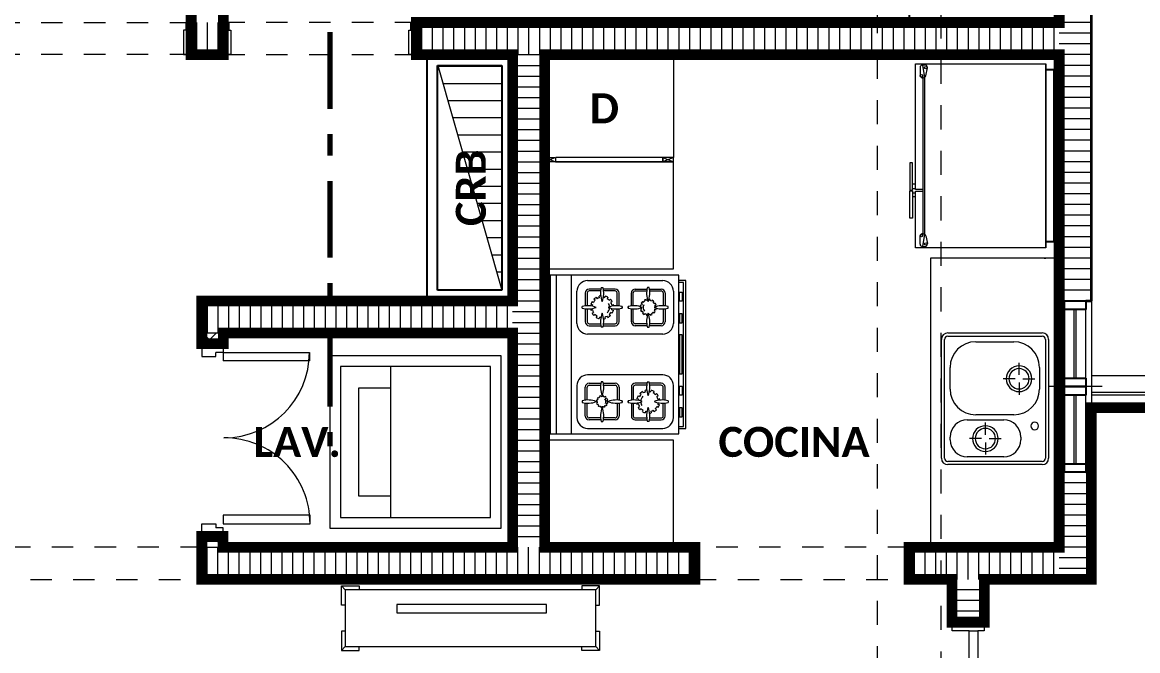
# Model space of a CAD drawing. Header units: metres. Extents: x -144 to 1000, y -717 to 29.
# Drawn here: x 655.77 to 660.97, y -554.6 to -551.66 of the extents above; entities that cross this region are included whole.
import ezdxf

# ---------------------------------------------------------------- set-up
doc = ezdxf.new("R2010")
doc.units = ezdxf.units.M
for name, pattern in [('Basculante', [0.11625, 0.075, -0.04125]), ('basculante modificado', [0.18, 0.1125, -0.0675]), ('Dash Dot 3_16_', [0.595313, 0.357187, -0.119063, 0, -0.119063]), ('Trazo', [0.45, 0.225, -0.225])]:
    doc.linetypes.add(name, pattern=pattern)
doc.layers.get('0').update_dxf_attribs({"color": 1})
doc.layers.add('00-MEDICION', color=30, linetype='Continuous')
for name, color, linetype, lineweight in [('A-DETL', 1, 'Continuous', 9), ('A-DETL-GENF', 1, 'Continuous', 9), ('A-DETL-MEDM', 1, 'Continuous', 30), ('A-DETL-THIN', 1, 'Continuous', 9), ('A-DOOR', 1, 'Continuous', 9), ('A-DOOR-FRAM', 1, 'Continuous', 9), ('A-DOOR-HDLN', 1, 'Trazo', 20), ('A-FLOR', 2, 'Continuous', 9), ('A-FLOR-HRAL', 1, 'Continuous', 9), ('A-GENM', 1, 'Continuous', 9), ('A-GLAZ', 1, 'Continuous', 9), ('A-WALL', 4, 'Continuous', 9), ('G-ANNO-SYMB', 1, 'Continuous', 9), ('G-ANNO-TEXT', 2, 'Continuous', 9), ('G-IMPT', 1, 'Continuous', 9), ('I-FURN', 2, 'Continuous', 9), ('P-SANR-FIXT', 1, 'Continuous', 9)]:
    doc.layers.add(name, color=color, linetype=linetype, lineweight=lineweight)
doc.layers.add('A-WALL-PATT', color=7, linetype='Continuous', lineweight=35, true_color=0x9c9c9c)
doc.styles.add('Calibri_B', font='calibrib.ttf', dxfattribs={"height": 0.165})

# ---------------------------------------------------------------- blocks, each defined once
blk = doc.blocks.new('ESTUFA TIPO - 13-estufa_dwg-319792-Nivel 9')
at = {"layer": 'G-IMPT'}
for p, q in [((-2234.0276, 503.5424), (-2234.0276, 504.2824)), ((-2233.957, 503.5424), (-2233.957, 504.2824)), ((-2233.932, 504.0574), (-2233.932, 504.2074)), ((-2233.882, 504.2574), (-2233.532, 504.2574)), ((-2233.8201, 504.2179), (-2233.8752, 504.2179)), ((-2233.8214, 504.2089), (-2233.8752, 504.2089)), ((-2233.8184, 504.2253), (-2233.8106, 504.2253)), ((-2233.7537, 504.2179), (-2233.8089, 504.2179)), ((-2233.7537, 504.2089), (-2233.8076, 504.2089)), ((-2233.6602, 504.2179), (-2233.6051, 504.2179)), ((-2233.6602, 504.2089), (-2233.6064, 504.2089)), ((-2233.5956, 504.2253), (-2233.6034, 504.2253)), ((-2233.5939, 504.2179), (-2233.5387, 504.2179)), ((-2233.5926, 504.2089), (-2233.5387, 504.2089)), ((-2233.482, 504.2074), (-2233.482, 504.0574)), ((-2233.8932, 504.1999), (-2233.8932, 504.1391)), ((-2233.8842, 504.1999), (-2233.8842, 504.1398)), ((-2233.8615, 504.1596), (-2233.8549, 504.1558)), ((-2233.8475, 504.1654), (-2233.8529, 504.1708)), ((-2233.8417, 504.1795), (-2233.8378, 504.1728)), ((-2233.8266, 504.1775), (-2233.8286, 504.1849)), ((-2233.8024, 504.1775), (-2233.8004, 504.1849)), ((-2233.7873, 504.1795), (-2233.7912, 504.1728)), ((-2233.7815, 504.1654), (-2233.7761, 504.1708)), ((-2233.7675, 504.1596), (-2233.7741, 504.1558)), ((-2233.7447, 504.1398), (-2233.7447, 504.1999)), ((-2233.7357, 504.1391), (-2233.7357, 504.1999)), ((-2233.6782, 504.1391), (-2233.6782, 504.1999)), ((-2233.6692, 504.1398), (-2233.6692, 504.1999)), ((-2233.6226, 504.1555), (-2233.6264, 504.1593)), ((-2233.6185, 504.1654), (-2233.6158, 504.1607)), ((-2233.608, 504.164), (-2233.6093, 504.1692)), ((-2233.591, 504.164), (-2233.5897, 504.1692)), ((-2233.5805, 504.1654), (-2233.5832, 504.1607)), ((-2233.5764, 504.1555), (-2233.5726, 504.1593)), ((-2233.5297, 504.1999), (-2233.5297, 504.1398)), ((-2233.5207, 504.1999), (-2233.5207, 504.1391)), ((-2233.9074, 504.1285), (-2233.9074, 504.1363)), ((-2233.8932, 504.1257), (-2233.8932, 504.0649)), ((-2233.8842, 504.125), (-2233.8842, 504.0649)), ((-2233.8596, 504.1445), (-2233.867, 504.1465)), ((-2233.8596, 504.1204), (-2233.867, 504.1184)), ((-2233.8615, 504.1053), (-2233.8549, 504.1091)), ((-2233.7675, 504.1053), (-2233.7741, 504.1091)), ((-2233.7694, 504.1445), (-2233.762, 504.1465)), ((-2233.7694, 504.1204), (-2233.762, 504.1184)), ((-2233.7447, 504.0649), (-2233.7447, 504.125)), ((-2233.7357, 504.0649), (-2233.7357, 504.1257)), ((-2233.6782, 504.0649), (-2233.6782, 504.1257)), ((-2233.6692, 504.0649), (-2233.6692, 504.125)), ((-2233.631, 504.1409), (-2233.6362, 504.1423)), ((-2233.631, 504.124), (-2233.6362, 504.1226)), ((-2233.6324, 504.1514), (-2233.6278, 504.1488)), ((-2233.6324, 504.1134), (-2233.6278, 504.1161)), ((-2233.6226, 504.1093), (-2233.6264, 504.1055)), ((-2233.6185, 504.0995), (-2233.6158, 504.1041)), ((-2233.5805, 504.0995), (-2233.5832, 504.1041)), ((-2233.5764, 504.1093), (-2233.5726, 504.1055)), ((-2233.5666, 504.1514), (-2233.5712, 504.1488)), ((-2233.5666, 504.1134), (-2233.5712, 504.1161)), ((-2233.568, 504.1409), (-2233.5628, 504.1423)), ((-2233.568, 504.124), (-2233.5628, 504.1226)), ((-2233.5297, 504.125), (-2233.5297, 504.0649)), ((-2233.5207, 504.1257), (-2233.5207, 504.0649)), ((-2233.5066, 504.1285), (-2233.5066, 504.1363)), ((-2233.8752, 504.0559), (-2233.8214, 504.0559)), ((-2233.8475, 504.0994), (-2233.8529, 504.094)), ((-2233.8417, 504.0854), (-2233.8378, 504.092)), ((-2233.8266, 504.0874), (-2233.8286, 504.08)), ((-2233.8076, 504.0559), (-2233.7537, 504.0559)), ((-2233.8024, 504.0874), (-2233.8004, 504.08)), ((-2233.7873, 504.0854), (-2233.7912, 504.092)), ((-2233.7815, 504.0994), (-2233.7761, 504.094)), ((-2233.6064, 504.0559), (-2233.6602, 504.0559)), ((-2233.608, 504.1009), (-2233.6093, 504.0957)), ((-2233.5387, 504.0559), (-2233.5926, 504.0559)), ((-2233.591, 504.1009), (-2233.5897, 504.0957)), ((-2233.532, 504.0074), (-2233.882, 504.0074)), ((-2233.8752, 504.0469), (-2233.8201, 504.0469)), ((-2233.8106, 504.0396), (-2233.8184, 504.0396)), ((-2233.8089, 504.0469), (-2233.7537, 504.0469)), ((-2233.6051, 504.0469), (-2233.6602, 504.0469)), ((-2233.6034, 504.0396), (-2233.5956, 504.0396)), ((-2233.5387, 504.0469), (-2233.5939, 504.0469)), ((-2233.532, 503.8174), (-2233.882, 503.8174)), ((-2233.932, 503.7674), (-2233.932, 503.6174)), ((-2233.8932, 503.6991), (-2233.8932, 503.7599)), ((-2233.8842, 503.6998), (-2233.8842, 503.7599)), ((-2233.8752, 503.7779), (-2233.8201, 503.7779)), ((-2233.8752, 503.7689), (-2233.8214, 503.7689)), ((-2233.8106, 503.7853), (-2233.8184, 503.7853)), ((-2233.8089, 503.7779), (-2233.7537, 503.7779)), ((-2233.8076, 503.7689), (-2233.7537, 503.7689)), ((-2233.7447, 503.7599), (-2233.7447, 503.6998)), ((-2233.7357, 503.7599), (-2233.7357, 503.6991)), ((-2233.6782, 503.7599), (-2233.6782, 503.6991)), ((-2233.6692, 503.7599), (-2233.6692, 503.6998)), ((-2233.6051, 503.7779), (-2233.6602, 503.7779)), ((-2233.6064, 503.7689), (-2233.6602, 503.7689)), ((-2233.6267, 503.7395), (-2233.6228, 503.7328)), ((-2233.6116, 503.7375), (-2233.6136, 503.7449)), ((-2233.6034, 503.7853), (-2233.5956, 503.7853)), ((-2233.5387, 503.7779), (-2233.5939, 503.7779)), ((-2233.5387, 503.7689), (-2233.5926, 503.7689)), ((-2233.5874, 503.7375), (-2233.5854, 503.7449)), ((-2233.5723, 503.7395), (-2233.5762, 503.7328)), ((-2233.5297, 503.6998), (-2233.5297, 503.7599)), ((-2233.5207, 503.6991), (-2233.5207, 503.7599)), ((-2233.482, 503.6174), (-2233.482, 503.7674)), ((-2233.9074, 503.6963), (-2233.9074, 503.6885)), ((-2233.8932, 503.6249), (-2233.8932, 503.6857)), ((-2233.8417, 503.6924), (-2233.8378, 503.6924)), ((-2233.837, 503.6985), (-2233.8407, 503.6995)), ((-2233.837, 503.6864), (-2233.8407, 503.6854)), ((-2233.838, 503.706), (-2233.8347, 503.7041)), ((-2233.831, 503.7089), (-2233.8337, 503.7116)), ((-2233.8281, 503.7159), (-2233.8262, 503.7126)), ((-2233.8205, 503.715), (-2233.8215, 503.7187)), ((-2233.8145, 503.7196), (-2233.8145, 503.7158)), ((-2233.8085, 503.715), (-2233.8075, 503.7187)), ((-2233.8009, 503.7159), (-2233.8028, 503.7126)), ((-2233.798, 503.7089), (-2233.7953, 503.7116)), ((-2233.791, 503.706), (-2233.7943, 503.7041)), ((-2233.792, 503.6985), (-2233.7883, 503.6995)), ((-2233.792, 503.6864), (-2233.7883, 503.6854)), ((-2233.7873, 503.6924), (-2233.7912, 503.6924)), ((-2233.7357, 503.6857), (-2233.7357, 503.6249)), ((-2233.6782, 503.6857), (-2233.6782, 503.6249)), ((-2233.6446, 503.7045), (-2233.652, 503.7065)), ((-2233.6465, 503.7196), (-2233.6399, 503.7158)), ((-2233.6325, 503.7254), (-2233.6379, 503.7308)), ((-2233.5665, 503.7254), (-2233.5611, 503.7308)), ((-2233.5525, 503.7196), (-2233.5591, 503.7158)), ((-2233.5544, 503.7045), (-2233.547, 503.7065)), ((-2233.5207, 503.6249), (-2233.5207, 503.6857)), ((-2233.5066, 503.6963), (-2233.5066, 503.6885)), ((-2233.8842, 503.6249), (-2233.8842, 503.685)), ((-2233.838, 503.6788), (-2233.8347, 503.6808)), ((-2233.831, 503.6759), (-2233.8337, 503.6732)), ((-2233.8281, 503.6689), (-2233.8262, 503.6722)), ((-2233.8205, 503.6699), (-2233.8215, 503.6662)), ((-2233.8145, 503.6653), (-2233.8145, 503.6691)), ((-2233.8085, 503.6699), (-2233.8075, 503.6662)), ((-2233.8009, 503.6689), (-2233.8028, 503.6722)), ((-2233.798, 503.6759), (-2233.7953, 503.6732)), ((-2233.791, 503.6788), (-2233.7943, 503.6808)), ((-2233.7447, 503.685), (-2233.7447, 503.6249)), ((-2233.6692, 503.685), (-2233.6692, 503.6249)), ((-2233.6446, 503.6804), (-2233.652, 503.6784)), ((-2233.6465, 503.6653), (-2233.6399, 503.6691)), ((-2233.6325, 503.6594), (-2233.6379, 503.654)), ((-2233.6267, 503.6454), (-2233.6228, 503.652)), ((-2233.6116, 503.6474), (-2233.6136, 503.64)), ((-2233.5874, 503.6474), (-2233.5854, 503.64)), ((-2233.5723, 503.6454), (-2233.5762, 503.652)), ((-2233.5665, 503.6594), (-2233.5611, 503.654)), ((-2233.5525, 503.6653), (-2233.5591, 503.6691)), ((-2233.5544, 503.6804), (-2233.547, 503.6784)), ((-2233.5297, 503.6249), (-2233.5297, 503.685)), ((-2233.8214, 503.6159), (-2233.8752, 503.6159)), ((-2233.8201, 503.6069), (-2233.8752, 503.6069)), ((-2233.8184, 503.5996), (-2233.8106, 503.5996)), ((-2233.7537, 503.6069), (-2233.8089, 503.6069)), ((-2233.7537, 503.6159), (-2233.8076, 503.6159)), ((-2233.6602, 503.6159), (-2233.6064, 503.6159)), ((-2233.6602, 503.6069), (-2233.6051, 503.6069)), ((-2233.5956, 503.5996), (-2233.6034, 503.5996)), ((-2233.5939, 503.6069), (-2233.5387, 503.6069)), ((-2233.5926, 503.6159), (-2233.5387, 503.6159)), ((-2233.882, 503.5674), (-2233.532, 503.5674))]:
    blk.add_line(p, q, dxfattribs=at)
at = {"layer": 'G-IMPT', "flags": 128}
for points in [[(-2234.057, 504.2824), (-2234.057, 503.5424), (-2233.457, 503.5424), (-2233.457, 504.2824)], [(-2233.4538, 504.1621), (-2233.4538, 504.2041), (-2233.4404, 504.2041), (-2233.4404, 504.1621)], [(-2233.7216, 504.1363), (-2233.7216, 504.1285)], [(-2233.6924, 504.1363), (-2233.6924, 504.1285)], [(-2233.4538, 504.1027), (-2233.4538, 504.0608), (-2233.4404, 504.0608), (-2233.4404, 504.1027)], [(-2233.4543, 504.0034), (-2233.4543, 503.8215), (-2233.4409, 503.8215), (-2233.4409, 504.0034)], [(-2233.4538, 503.7221), (-2233.4538, 503.7641), (-2233.4404, 503.7641), (-2233.4404, 503.7221)], [(-2233.7216, 503.6963), (-2233.7216, 503.6885)], [(-2233.6924, 503.6885), (-2233.6924, 503.6963)], [(-2233.4538, 503.6627), (-2233.4538, 503.6208), (-2233.4404, 503.6208), (-2233.4404, 503.6627)]]:
    blk.add_lwpolyline(points, close=True, dxfattribs=at)
for points in [[(-2233.457, 503.5664), (-2233.4247, 503.5664), (-2233.4247, 504.2584), (-2233.457, 504.2584)], [(-2233.457, 503.5764), (-2233.4347, 503.5764), (-2233.4347, 504.2484), (-2233.457, 504.2484)]]:
    blk.add_lwpolyline(points, dxfattribs=at)
at = {"layer": 'G-IMPT'}
for centre, radius, start, end in [((-2233.882, 504.2074), 0.05, 90, 180), ((-2233.8752, 504.1999), 0.018, 90, 180), ((-2233.8752, 504.1999), 0.009, 90, 180), ((-2233.7205, 504.1985), 0.1015, 164.6884, 202.146), ((-2233.9085, 504.1985), 0.1015, 337.854, 15.3116), ((-2233.7537, 504.1999), 0.018, 0, 90), ((-2233.7537, 504.1999), 0.009, 0, 90), ((-2233.6602, 504.1999), 0.018, 90, 180), ((-2233.6602, 504.1999), 0.009, 90, 180), ((-2233.5055, 504.1985), 0.1015, 164.6884, 202.146), ((-2233.6935, 504.1985), 0.1015, 337.854, 15.3116), ((-2233.5387, 504.1999), 0.018, 0, 90), ((-2233.5387, 504.1999), 0.009, 0, 90), ((-2233.532, 504.2074), 0.05, 360, 90), ((-2233.8145, 504.1324), 0.0543, 150, 165), ((-2233.8145, 504.1324), 0.0467, 135, 150), ((-2233.8145, 504.1324), 0.0543, 120, 135), ((-2233.8145, 504.1324), 0.0467, 105, 120), ((-2233.8145, 504.1324), 0.0543, 97.1393, 105), ((-2233.8145, 504.1324), 0.0467, 75, 83.1767), ((-2233.8145, 504.1324), 0.0543, 60, 75), ((-2233.8145, 504.1324), 0.0467, 45, 60), ((-2233.8145, 504.1324), 0.0543, 30, 45), ((-2233.8145, 504.1324), 0.0467, 15, 30), ((-2233.5995, 504.1324), 0.038, 135, 150), ((-2233.5995, 504.1324), 0.0327, 120, 135), ((-2233.5995, 504.1324), 0.038, 105, 120), ((-2233.5995, 504.1324), 0.0327, 93.1677, 105), ((-2233.5995, 504.1324), 0.038, 75, 84.7459), ((-2233.5995, 504.1324), 0.0327, 60, 75), ((-2233.5995, 504.1324), 0.038, 45, 60), ((-2233.5995, 504.1324), 0.0327, 30, 45), ((-2233.8806, 504.0385), 0.1015, 67.854, 105.3116), ((-2233.8806, 504.2264), 0.1015, 254.6884, 292.146), ((-2233.8145, 504.1324), 0.0543, 187.1393, 195), ((-2233.8145, 504.1324), 0.0543, 210, 225), ((-2233.8145, 504.1324), 0.0467, 165, 173.1767), ((-2233.8145, 504.1324), 0.0467, 195, 210), ((-2233.7205, 504.0663), 0.1015, 157.854, 195.3116), ((-2233.9085, 504.0663), 0.1015, 344.6884, 22.146), ((-2233.8145, 504.1324), 0.0351, 315, 355.75), ((-2233.7484, 504.0385), 0.1015, 74.6884, 112.146), ((-2233.7484, 504.0385), 0.1015, 74.6884, 112.146), ((-2233.7484, 504.2264), 0.1015, 247.854, 285.3116), ((-2233.7484, 504.2264), 0.1015, 247.854, 285.3116), ((-2233.8145, 504.1324), 0.0351, 4.25, 30), ((-2233.8145, 504.1324), 0.0467, 315, 330), ((-2233.8145, 504.1324), 0.0467, 345, 353.1767), ((-2233.8145, 504.1324), 0.0543, 330, 345), ((-2233.8145, 504.1324), 0.0543, 7.1393, 15), ((-2233.6656, 504.0385), 0.1015, 67.854, 105.3116), ((-2233.6656, 504.0385), 0.1015, 67.854, 105.3116), ((-2233.6656, 504.2264), 0.1015, 254.6884, 292.146), ((-2233.6656, 504.2264), 0.1015, 254.6884, 292.146), ((-2233.5995, 504.1324), 0.038, 165, 174.7459), ((-2233.5995, 504.1324), 0.038, 195, 210), ((-2233.5995, 504.1324), 0.0327, 183.1677, 195), ((-2233.5995, 504.1324), 0.0327, 150, 165), ((-2233.5995, 504.1324), 0.0327, 210, 225), ((-2233.5995, 504.1324), 0.038, 225, 240), ((-2233.5995, 504.1324), 0.0245, 150, 225), ((-2233.5995, 504.1324), 0.0327, 240, 255), ((-2233.5055, 504.0663), 0.1015, 157.854, 195.3116), ((-2233.6935, 504.0663), 0.1015, 344.6884, 22.146), ((-2233.5995, 504.1324), 0.0327, 300, 315), ((-2233.5995, 504.1324), 0.038, 315, 330), ((-2233.5334, 504.0385), 0.1015, 74.6884, 112.146), ((-2233.5334, 504.2264), 0.1015, 247.854, 285.3116), ((-2233.5995, 504.1324), 0.0327, 330, 345), ((-2233.5995, 504.1324), 0.0327, 3.1677, 15), ((-2233.5995, 504.1324), 0.038, 15, 30), ((-2233.5995, 504.1324), 0.038, 345, 354.7459), ((-2233.882, 504.0574), 0.05, 180, 270), ((-2233.8752, 504.0649), 0.018, 180, 270), ((-2233.8752, 504.0649), 0.009, 180, 270), ((-2233.8145, 504.1324), 0.0467, 225, 240), ((-2233.8145, 504.1324), 0.0543, 240, 255), ((-2233.8145, 504.1324), 0.0467, 255, 263.1767), ((-2233.8145, 504.1324), 0.0543, 277.1393, 285), ((-2233.8145, 504.1324), 0.0467, 285, 300), ((-2233.8145, 504.1324), 0.0543, 300, 315), ((-2233.7537, 504.0649), 0.018, 270, 0), ((-2233.7537, 504.0649), 0.009, 270, 0), ((-2233.6602, 504.0649), 0.018, 180, 270), ((-2233.6602, 504.0649), 0.009, 180, 270), ((-2233.5995, 504.1324), 0.038, 255, 264.7459), ((-2233.5995, 504.1324), 0.0327, 273.1677, 285), ((-2233.5995, 504.1324), 0.038, 285, 300), ((-2233.5387, 504.0649), 0.009, 270, 360), ((-2233.5387, 504.0649), 0.018, 270, 0), ((-2233.532, 504.0574), 0.05, 270, 0), ((-2233.882, 503.7674), 0.05, 90, 180), ((-2233.532, 503.7674), 0.05, 360, 90), ((-2233.8752, 503.7599), 0.018, 90, 180), ((-2233.8752, 503.7599), 0.009, 90, 180), ((-2233.7205, 503.7585), 0.1015, 164.6884, 202.146), ((-2233.9085, 503.7585), 0.1015, 337.854, 15.3116), ((-2233.7537, 503.7599), 0.018, 0, 90), ((-2233.7537, 503.7599), 0.009, 0, 90), ((-2233.6602, 503.7599), 0.018, 90, 180), ((-2233.6602, 503.7599), 0.009, 90, 180), ((-2233.5995, 503.6924), 0.0543, 120, 135), ((-2233.5995, 503.6924), 0.0543, 97.1393, 105), ((-2233.5055, 503.7585), 0.1015, 164.6884, 202.146), ((-2233.6935, 503.7585), 0.1015, 337.854, 15.3116), ((-2233.5995, 503.6924), 0.0467, 75, 83.1767), ((-2233.5995, 503.6924), 0.0543, 60, 75), ((-2233.5387, 503.7599), 0.018, 0, 90), ((-2233.5387, 503.7599), 0.009, 0, 90), ((-2233.8806, 503.5985), 0.1015, 67.854, 105.3116), ((-2233.8806, 503.7864), 0.1015, 254.6884, 292.146), ((-2233.8145, 503.6924), 0.0272, 165, 180), ((-2233.8145, 503.6924), 0.0272, 135, 150), ((-2233.8145, 503.6924), 0.0233, 180, 195), ((-2233.8145, 503.6924), 0.0233, 150, 165), ((-2233.8145, 503.6924), 0.0233, 120, 135), ((-2233.8145, 503.6924), 0.0272, 105, 120), ((-2233.8145, 503.6924), 0.0233, 90, 105), ((-2233.8145, 503.6924), 0.0272, 75, 90), ((-2233.8145, 503.6924), 0.0233, 60, 75), ((-2233.8145, 503.6924), 0.0175, 330, 45), ((-2233.8145, 503.6924), 0.0272, 45, 60), ((-2233.8145, 503.6924), 0.0233, 30, 45), ((-2233.8145, 503.6924), 0.0233, 330, 345), ((-2233.8145, 503.6924), 0.0233, 360, 15), ((-2233.8145, 503.6924), 0.0272, 15, 30), ((-2233.8145, 503.6924), 0.0272, 345, 360), ((-2233.7484, 503.5985), 0.1015, 74.6884, 112.146), ((-2233.7484, 503.5985), 0.1015, 74.6884, 112.146), ((-2233.7484, 503.7864), 0.1015, 247.854, 285.3116), ((-2233.7484, 503.7864), 0.1015, 247.854, 285.3116), ((-2233.6656, 503.5985), 0.1015, 67.854, 105.3116), ((-2233.6656, 503.5985), 0.1015, 67.854, 105.3116), ((-2233.6656, 503.7864), 0.1015, 254.6884, 292.146), ((-2233.6656, 503.7864), 0.1015, 254.6884, 292.146), ((-2233.5995, 503.6924), 0.0543, 150, 165), ((-2233.5995, 503.6924), 0.0467, 165, 173.1767), ((-2233.5995, 503.6924), 0.0467, 135, 150), ((-2233.5995, 503.6924), 0.0351, 135, 175.75), ((-2233.5995, 503.6924), 0.0351, 184.25, 210), ((-2233.5995, 503.6924), 0.0467, 105, 120), ((-2233.5995, 503.6924), 0.0467, 45, 60), ((-2233.5334, 503.5985), 0.1015, 74.6884, 112.146), ((-2233.5334, 503.7864), 0.1015, 247.854, 285.3116), ((-2233.5995, 503.6924), 0.0543, 30, 45), ((-2233.5995, 503.6924), 0.0467, 15, 30), ((-2233.5995, 503.6924), 0.0467, 345, 353.1767), ((-2233.5995, 503.6924), 0.0543, 7.1393, 15), ((-2233.8145, 503.6924), 0.0272, 195, 210), ((-2233.8145, 503.6924), 0.0233, 210, 225), ((-2233.8145, 503.6924), 0.0272, 225, 240), ((-2233.8145, 503.6924), 0.0233, 240, 255), ((-2233.7205, 503.6263), 0.1015, 157.854, 195.3116), ((-2233.8145, 503.6924), 0.0272, 255, 270), ((-2233.8145, 503.6924), 0.0233, 270, 285), ((-2233.9085, 503.6263), 0.1015, 344.6884, 22.146), ((-2233.8145, 503.6924), 0.0272, 285, 300), ((-2233.8145, 503.6924), 0.0233, 300, 315), ((-2233.8145, 503.6924), 0.0272, 315, 330), ((-2233.5995, 503.6924), 0.0543, 187.1393, 195), ((-2233.5995, 503.6924), 0.0543, 210, 225), ((-2233.5995, 503.6924), 0.0467, 195, 210), ((-2233.5995, 503.6924), 0.0467, 225, 240), ((-2233.5995, 503.6924), 0.0543, 240, 255), ((-2233.5995, 503.6924), 0.0467, 255, 263.1767), ((-2233.5055, 503.6263), 0.1015, 157.854, 195.3116), ((-2233.6935, 503.6263), 0.1015, 344.6884, 22.146), ((-2233.5995, 503.6924), 0.0543, 277.1393, 285), ((-2233.5995, 503.6924), 0.0467, 285, 300), ((-2233.5995, 503.6924), 0.0543, 300, 315), ((-2233.5995, 503.6924), 0.0467, 315, 330), ((-2233.5995, 503.6924), 0.0543, 330, 345), ((-2233.882, 503.6174), 0.05, 180, 270), ((-2233.8752, 503.6249), 0.018, 180, 270), ((-2233.8752, 503.6249), 0.009, 180, 270), ((-2233.7537, 503.6249), 0.009, 270, 0), ((-2233.7537, 503.6249), 0.018, 270, 360), ((-2233.6602, 503.6249), 0.018, 180, 270), ((-2233.6602, 503.6249), 0.009, 180, 270), ((-2233.5387, 503.6249), 0.018, 270, 360), ((-2233.5387, 503.6249), 0.009, 270, 0), ((-2233.532, 503.6174), 0.05, 270, 0)]:
    blk.add_arc(centre, radius, start, end, dxfattribs=at)
blk = doc.blocks.new('A')
at = {"layer": 'A-DETL', "color": 7, "linetype": 'basculante modificado'}
for p, q in [((658.701, -488.4986), (658.701, -496.4975)), ((659.001, -496.4975), (659.001, -488.4986))]:
    blk.add_line(p, q, dxfattribs=at)
at = {"layer": 'A-DETL-GENF', "linetype": 'Basculante'}
for p, q in [((654.601, -490.8986), (655.501, -490.8986)), ((655.501, -490.8986), (655.501, -491.0486)), ((655.6513, -490.8986), (655.6513, -491.0486)), ((656.5513, -490.8986), (655.6513, -490.8986)), ((656.5513, -491.0486), (656.5513, -490.8986)), ((655.501, -491.0486), (654.601, -491.0486)), ((655.6513, -491.0486), (656.5513, -491.0486)), ((655.5508, -493.3486), (654.5508, -493.3486)), ((658.851, -493.3486), (657.851, -493.3486)), ((654.5508, -493.4986), (655.5508, -493.4986)), ((657.851, -493.4986), (658.851, -493.4986))]:
    blk.add_line(p, q, dxfattribs=at)
at = {"layer": 'A-DETL-GENF', "color": 251, "true_color": 0x535353}
for p, q in [((656.6524, -491.1026), (656.951, -491.1026)), ((656.6753, -491.1826), (656.9511, -491.1826)), ((656.6982, -491.2626), (656.9511, -491.2626)), ((656.721, -491.3426), (656.9511, -491.3426)), ((656.7439, -491.4226), (656.9511, -491.4226)), ((656.7667, -491.5026), (656.9511, -491.5026)), ((656.7896, -491.5826), (656.9511, -491.5826)), ((656.8124, -491.6626), (656.9512, -491.6626)), ((656.8353, -491.7426), (656.9512, -491.7426)), ((656.8582, -491.8226), (656.9512, -491.8226)), ((656.881, -491.9026), (656.9512, -491.9026)), ((656.9039, -491.9826), (656.9512, -491.9826)), ((656.9267, -492.0626), (656.9512, -492.0626)), ((656.9496, -492.1426), (656.9513, -492.1426))]:
    blk.add_line(p, q, dxfattribs=at)
at = {"layer": 'A-DETL-GENF', "lineweight": 25}
for p, q in [((659.5759, -492.2386), (659.5759, -492.1986)), ((659.5759, -492.1986), (659.6759, -492.1986)), ((659.6759, -492.1986), (659.6759, -492.2386)), ((659.6759, -492.2386), (659.5759, -492.2386)), ((659.5759, -492.5986), (659.5759, -492.5586)), ((659.5759, -492.5586), (659.6759, -492.5586)), ((659.6759, -492.5986), (659.5759, -492.5986)), ((659.5759, -492.6386), (659.5759, -492.5986)), ((659.5759, -492.5986), (659.6759, -492.5986)), ((659.6759, -492.5586), (659.6759, -492.5986)), ((659.6759, -492.5986), (659.6759, -492.6386)), ((659.6759, -492.6386), (659.5759, -492.6386)), ((659.5759, -492.9986), (659.5759, -492.9586)), ((659.5759, -492.9586), (659.6759, -492.9586)), ((659.6759, -492.9586), (659.6759, -492.9986)), ((659.6759, -492.9986), (659.5759, -492.9986))]:
    blk.add_line(p, q, dxfattribs=at)
at = {"layer": 'A-DETL-GENF'}
for p, q in [((659.5759, -492.5586), (659.5759, -492.2386)), ((659.6209, -492.5586), (659.6209, -492.2386)), ((659.6309, -492.5586), (659.6309, -492.2386)), ((659.6759, -492.5586), (659.6759, -492.2386)), ((659.5759, -492.9586), (659.5759, -492.6386)), ((659.6209, -492.9586), (659.6209, -492.6386)), ((659.6309, -492.9586), (659.6309, -492.6386)), ((659.6759, -492.9586), (659.6759, -492.6386))]:
    blk.add_line(p, q, dxfattribs=at)
at = {"layer": 'A-DETL-MEDM'}
for p, q in [((655.5508, -493.4986), (655.5508, -493.3486)), ((657.851, -493.3486), (657.851, -493.4986)), ((658.851, -493.4986), (658.851, -493.3486))]:
    blk.add_line(p, q, dxfattribs=at)
at = {"layer": 'A-DETL-THIN'}
for p, q in [((656.9513, -491.0986), (656.6513, -491.0986)), ((656.6513, -491.0986), (656.9513, -492.1486)), ((656.9513, -492.1486), (656.9513, -491.0986))]:
    blk.add_line(p, q, dxfattribs=at)
at = {"layer": 'A-DOOR'}
for p, q in [((655.501, -490.8986), (655.501, -491.0486)), ((655.6513, -490.8986), (655.6513, -491.0486))]:
    blk.add_line(p, q, dxfattribs=at)
at = {"layer": 'A-DOOR', "lineweight": 15}
for p, q in [((655.6508, -492.4389), (655.6508, -492.4789)), ((655.6508, -492.4389), (656.0529, -492.4389)), ((656.0529, -492.4389), (656.0529, -492.4789)), ((656.0529, -492.4789), (655.6508, -492.4789)), ((655.6508, -493.1986), (655.6508, -493.2386)), ((656.0558, -493.1986), (655.6508, -493.1986)), ((656.0558, -493.2386), (656.0558, -493.1986)), ((655.6508, -493.2386), (656.0558, -493.2386))]:
    blk.add_line(p, q, dxfattribs=at)
at = {"layer": 'A-DOOR'}
for centre, radius, start, end in [((655.6542, -492.4389), 0.3987, 270, 0), ((655.6549, -493.2386), 0.4009, 0, 90.0948)]:
    blk.add_arc(centre, radius, start, end, dxfattribs=at)
at = {"layer": 'A-DOOR-FRAM'}
for p, q in [((655.476, -490.9336), (655.466, -490.9336)), ((655.466, -490.9336), (655.466, -491.0486)), ((655.501, -490.8986), (655.476, -490.8986)), ((655.476, -490.8986), (655.476, -490.9336)), ((655.6513, -490.8986), (655.6763, -490.8986)), ((655.6763, -490.8986), (655.6763, -490.9336)), ((655.6763, -490.9336), (655.6863, -490.9336)), ((655.6863, -490.9336), (655.6863, -491.0486)), ((656.5163, -490.9336), (656.5263, -490.9336)), ((656.5163, -491.0486), (656.5163, -490.9336)), ((656.5263, -490.8986), (656.5513, -490.8986)), ((656.5263, -490.9336), (656.5263, -490.8986)), ((655.466, -491.0486), (655.501, -491.0486)), ((655.6863, -491.0486), (655.6513, -491.0486)), ((656.5513, -491.0486), (656.5163, -491.0486)), ((655.5508, -492.3986), (655.5508, -492.4586)), ((655.6508, -492.3986), (655.5508, -492.3986)), ((655.6158, -492.4586), (655.6158, -492.4389)), ((655.6508, -492.4389), (655.6158, -492.4389)), ((655.6508, -492.3986), (655.6508, -492.4389)), ((655.5508, -492.4586), (655.6158, -492.4586)), ((655.5508, -493.2386), (655.6158, -493.2386)), ((655.5508, -493.2986), (655.5508, -493.2386)), ((655.6158, -493.2386), (655.6158, -493.2582)), ((655.6508, -493.2582), (655.6158, -493.2582)), ((655.6508, -493.2986), (655.6508, -493.2582)), ((655.6508, -493.2986), (655.5508, -493.2986)), ((659.0512, -493.7386), (659.0512, -493.6986)), ((659.1312, -493.7386), (659.0512, -493.7386)), ((659.2012, -493.7386), (659.1712, -493.7386)), ((659.2012, -493.6986), (659.2012, -493.7386))]:
    blk.add_line(p, q, dxfattribs=at)
at = {"layer": 'A-DOOR-FRAM', "lineweight": 5}
for p, q in [((659.1312, -494.5394), (659.1312, -493.7386)), ((659.1312, -493.7386), (659.1712, -493.7386)), ((659.1712, -493.7386), (659.1712, -494.5394))]:
    blk.add_line(p, q, dxfattribs=at)
at = {"layer": 'A-DOOR-HDLN'}
blk.add_line((656.5513, -491.0486), (656.5513, -490.8986), dxfattribs=at)
at = {"layer": 'A-FLOR'}
for p, q in [((657.751, -491.5486), (657.151, -491.5486)), ((657.751, -492.0486), (657.751, -491.5486)), ((659.5509, -491.9986), (658.951, -491.9986)), ((658.951, -491.9986), (658.951, -493.3486)), ((657.151, -492.0486), (657.751, -492.0486)), ((657.751, -492.8486), (657.151, -492.8486)), ((657.751, -493.3486), (657.751, -492.8486))]:
    blk.add_line(p, q, dxfattribs=at)
at = {"layer": 'A-FLOR-HRAL'}
for p, q in [((660.5376, -492.6265), (659.7009, -492.6265)), ((660.5256, -492.6385), (659.7009, -492.6385))]:
    blk.add_line(p, q, dxfattribs=at)
at = {"layer": 'A-GENM', "lineweight": 25}
for p, q in [((658.8508, -489.0986), (658.8508, -490.8986)), ((659.5509, -490.8986), (659.5509, -489.0986)), ((658.8508, -490.8986), (659.5509, -490.8986)), ((657.001, -491.0486), (656.601, -491.0486)), ((656.601, -491.0486), (656.601, -492.1986)), ((657.001, -492.1986), (657.001, -491.0486)), ((656.651, -491.0986), (656.951, -491.0986)), ((656.651, -492.1486), (656.651, -491.0986)), ((656.951, -491.0986), (656.951, -492.1486)), ((656.951, -492.1486), (656.651, -492.1486)), ((656.601, -492.1986), (657.001, -492.1986))]:
    blk.add_line(p, q, dxfattribs=at)
at = {"layer": 'A-GLAZ'}
for p, q in [((659.5759, -492.1986), (659.6759, -492.1986)), ((659.5759, -492.1986), (659.5759, -492.5986)), ((659.6759, -492.5986), (659.6759, -492.1986)), ((659.7509, -492.5986), (659.5009, -492.5986)), ((659.5759, -492.5986), (659.6759, -492.5986)), ((659.5759, -492.5986), (659.6759, -492.5986)), ((659.5759, -492.5986), (659.5759, -492.9986)), ((659.6759, -492.9986), (659.6759, -492.5986)), ((659.5759, -492.9986), (659.6759, -492.9986))]:
    blk.add_line(p, q, dxfattribs=at)
at = {"layer": 'A-WALL', "lineweight": 35}
for p, q in [((655.501, -487.4988), (655.501, -491.0486)), ((655.651, -490.8986), (655.651, -487.7488)), ((659.7009, -492.1986), (659.7009, -488.9486)), ((659.5509, -489.0986), (659.5509, -490.8986)), ((655.6513, -490.8986), (655.651, -490.8986)), ((655.6513, -491.0486), (655.6513, -490.8986)), ((659.5509, -490.8986), (656.5513, -490.8986)), ((656.5513, -490.8986), (656.5513, -491.0486)), ((655.501, -491.0486), (655.6513, -491.0486)), ((656.5513, -491.0486), (657.001, -491.0486)), ((657.001, -491.0486), (657.001, -492.1986)), ((657.151, -491.0486), (659.5509, -491.0486)), ((657.151, -493.3486), (657.151, -491.0486)), ((659.5509, -491.0486), (659.5509, -492.1986)), ((657.001, -492.1986), (655.5508, -492.1986)), ((655.5508, -492.1986), (655.5508, -492.3986)), ((659.5509, -492.1986), (659.5759, -492.1986)), ((659.6759, -492.1986), (659.7009, -492.1986)), ((655.6508, -492.3486), (657.001, -492.3486)), ((655.6508, -492.3986), (655.6508, -492.3486)), ((657.001, -492.3486), (657.001, -493.3486)), ((655.5508, -492.3986), (655.6508, -492.3986)), ((659.5509, -492.9986), (659.5509, -493.3486)), ((659.5759, -492.9986), (659.5509, -492.9986)), ((659.7009, -492.9986), (659.6759, -492.9986)), ((659.7009, -493.4986), (659.7009, -492.9986)), ((655.5508, -493.2986), (655.5508, -493.3486)), ((655.6508, -493.2986), (655.5508, -493.2986)), ((655.6508, -493.3486), (655.6508, -493.2986)), ((657.001, -493.3486), (655.6508, -493.3486)), ((657.851, -493.3486), (657.151, -493.3486)), ((659.5509, -493.3486), (658.851, -493.3486)), ((655.5508, -493.4986), (657.851, -493.4986)), ((658.851, -493.4986), (659.0512, -493.4986)), ((659.0512, -493.4986), (659.0512, -493.6986)), ((659.2012, -493.6986), (659.2012, -493.4986)), ((659.2012, -493.4986), (659.7009, -493.4986)), ((659.0512, -493.6986), (659.2012, -493.6986))]:
    blk.add_line(p, q, dxfattribs=at)
at = {"layer": 'A-WALL'}
for p, q in [((659.5509, -492.9986), (659.5509, -492.1986)), ((659.7009, -492.1986), (659.7009, -492.9986)), ((655.6508, -492.3486), (655.5508, -492.3486)), ((659.7009, -492.5475), (660.6012, -492.5475)), ((660.4512, -492.6975), (659.7009, -492.6975)), ((655.5508, -493.3486), (655.6508, -493.3486))]:
    blk.add_line(p, q, dxfattribs=at)
at = {"layer": 'A-WALL-PATT', "color": 8, "lineweight": 5, "true_color": 0x727272}
for p, q in [((655.5256, -490.8986), (655.5256, -491.0486)), ((655.5756, -490.8986), (655.5756, -491.0486)), ((655.6256, -490.8986), (655.6256, -491.0486)), ((656.5756, -490.8986), (656.5756, -491.0486)), ((656.6256, -490.8986), (656.6256, -491.0486)), ((656.6756, -490.8986), (656.6756, -491.0486)), ((656.7256, -490.8986), (656.7256, -491.0486)), ((656.7756, -490.8986), (656.7756, -491.0486)), ((656.8256, -490.8986), (656.8256, -491.0486)), ((656.8756, -490.8986), (656.8756, -491.0486)), ((656.9256, -490.8986), (656.9256, -491.0486)), ((656.9756, -490.8986), (656.9756, -491.0486)), ((657.0256, -490.8986), (657.0256, -491.0486)), ((657.0756, -490.8986), (657.0756, -491.0486)), ((657.1256, -490.8986), (657.1256, -491.0486)), ((657.1756, -490.8986), (657.1756, -491.0486)), ((657.2256, -490.8986), (657.2256, -491.0486)), ((657.2756, -490.8986), (657.2756, -491.0486)), ((657.3256, -490.8986), (657.3256, -491.0486)), ((657.3756, -490.8986), (657.3756, -491.0486)), ((657.4256, -490.8986), (657.4256, -491.0486)), ((657.4756, -490.8986), (657.4756, -491.0486)), ((657.5256, -490.8986), (657.5256, -491.0486)), ((657.5756, -490.8986), (657.5756, -491.0486)), ((657.6256, -490.8986), (657.6256, -491.0486)), ((657.6756, -490.8986), (657.6756, -491.0486)), ((657.7256, -490.8986), (657.7256, -491.0486)), ((657.7756, -490.8986), (657.7756, -491.0486)), ((657.8256, -490.8986), (657.8256, -491.0486)), ((657.8756, -490.8986), (657.8756, -491.0486)), ((657.9256, -490.8986), (657.9256, -491.0486)), ((657.9756, -490.8986), (657.9756, -491.0486)), ((658.0256, -490.8986), (658.0256, -491.0486)), ((658.0756, -490.8986), (658.0756, -491.0486)), ((658.1256, -490.8986), (658.1256, -491.0486)), ((658.1756, -490.8986), (658.1756, -491.0486)), ((658.2256, -490.8986), (658.2256, -491.0486)), ((658.2756, -490.8986), (658.2756, -491.0486)), ((658.3256, -490.8986), (658.3256, -491.0486)), ((658.3756, -490.8986), (658.3756, -491.0486)), ((658.4256, -490.8986), (658.4256, -491.0486)), ((658.4756, -490.8986), (658.4756, -491.0486)), ((658.5256, -490.8986), (658.5256, -491.0486)), ((658.5756, -490.8986), (658.5756, -491.0486)), ((658.6256, -490.8986), (658.6256, -491.0486)), ((658.6756, -490.8986), (658.6756, -491.0486)), ((658.7256, -490.8986), (658.7256, -491.0486)), ((658.7756, -490.8986), (658.7756, -491.0486)), ((658.8256, -490.8986), (658.8256, -491.0486)), ((658.8756, -490.8986), (658.8756, -491.0486)), ((658.9256, -490.8986), (658.9256, -491.0486)), ((658.9756, -490.8986), (658.9756, -491.0486)), ((659.0256, -490.8986), (659.0256, -491.0486)), ((659.0756, -490.8986), (659.0756, -491.0486)), ((659.1256, -490.8986), (659.1256, -491.0486)), ((659.1756, -490.8986), (659.1756, -491.0486)), ((659.2256, -490.8986), (659.2256, -491.0486)), ((659.2756, -490.8986), (659.2756, -491.0486)), ((659.3256, -490.8986), (659.3256, -491.0486)), ((659.3756, -490.8986), (659.3756, -491.0486)), ((659.4256, -490.8986), (659.4256, -491.0486)), ((659.4756, -490.8986), (659.4756, -491.0486)), ((659.5256, -490.8986), (659.5256, -491.0486)), ((659.7009, -490.8986), (659.5509, -490.8986)), ((659.7009, -490.9486), (659.5509, -490.9486)), ((659.7009, -490.9986), (659.5509, -490.9986)), ((657.001, -491.0486), (657.151, -491.0486)), ((659.7009, -491.0486), (659.5509, -491.0486)), ((657.001, -491.0986), (657.151, -491.0986)), ((659.7009, -491.0986), (659.5509, -491.0986)), ((657.001, -491.1486), (657.151, -491.1486)), ((659.7009, -491.1486), (659.5509, -491.1486)), ((657.001, -491.1986), (657.151, -491.1986)), ((659.7009, -491.1986), (659.5509, -491.1986)), ((657.001, -491.2486), (657.151, -491.2486)), ((657.001, -491.2986), (657.151, -491.2986)), ((659.7009, -491.2486), (659.5509, -491.2486)), ((659.7009, -491.2986), (659.5509, -491.2986)), ((657.001, -491.3486), (657.151, -491.3486)), ((659.7009, -491.3486), (659.5509, -491.3486)), ((657.001, -491.3986), (657.151, -491.3986)), ((659.7009, -491.3986), (659.5509, -491.3986)), ((657.001, -491.4486), (657.151, -491.4486)), ((659.7009, -491.4486), (659.5509, -491.4486)), ((657.001, -491.4986), (657.151, -491.4986)), ((659.7009, -491.4986), (659.5509, -491.4986)), ((657.001, -491.5486), (657.151, -491.5486)), ((659.7009, -491.5486), (659.5509, -491.5486)), ((657.001, -491.5986), (657.151, -491.5986)), ((659.7009, -491.5986), (659.5509, -491.5986)), ((657.001, -491.6486), (657.151, -491.6486)), ((659.7009, -491.6486), (659.5509, -491.6486)), ((657.001, -491.6986), (657.151, -491.6986)), ((659.7009, -491.6986), (659.5509, -491.6986)), ((657.001, -491.7486), (657.151, -491.7486)), ((659.7009, -491.7486), (659.5509, -491.7486)), ((657.001, -491.7986), (657.151, -491.7986)), ((659.7009, -491.7986), (659.5509, -491.7986)), ((657.001, -491.8486), (657.151, -491.8486)), ((659.7009, -491.8486), (659.5509, -491.8486)), ((657.001, -491.8986), (657.151, -491.8986)), ((659.7009, -491.8986), (659.5509, -491.8986)), ((657.001, -491.9486), (657.151, -491.9486)), ((659.7009, -491.9486), (659.5509, -491.9486)), ((657.001, -491.9986), (657.151, -491.9986)), ((659.7009, -491.9986), (659.5509, -491.9986)), ((657.001, -492.0486), (657.151, -492.0486)), ((659.7009, -492.0486), (659.5509, -492.0486)), ((657.001, -492.0986), (657.151, -492.0986)), ((659.7009, -492.0986), (659.5509, -492.0986)), ((657.001, -492.1486), (657.151, -492.1486)), ((659.7009, -492.1486), (659.5509, -492.1486)), ((655.5756, -492.1986), (655.5756, -492.3486)), ((655.6256, -492.1986), (655.6256, -492.3486)), ((655.6756, -492.1986), (655.6756, -492.3486)), ((655.7256, -492.1986), (655.7256, -492.3486)), ((655.7756, -492.1986), (655.7756, -492.3486)), ((655.8256, -492.1986), (655.8256, -492.3486)), ((655.8756, -492.1986), (655.8756, -492.3486)), ((655.9256, -492.1986), (655.9256, -492.3486)), ((655.9756, -492.1986), (655.9756, -492.3486)), ((656.0256, -492.1986), (656.0256, -492.3486)), ((656.0756, -492.1986), (656.0756, -492.3486)), ((656.1256, -492.1986), (656.1256, -492.3486)), ((656.1756, -492.1986), (656.1756, -492.3486)), ((656.2256, -492.1986), (656.2256, -492.3486)), ((656.2756, -492.1986), (656.2756, -492.3486)), ((656.3256, -492.1986), (656.3256, -492.3486)), ((656.3756, -492.1986), (656.3756, -492.3486)), ((656.4256, -492.1986), (656.4256, -492.3486)), ((656.4756, -492.1986), (656.4756, -492.3486)), ((656.5256, -492.1986), (656.5256, -492.3486)), ((656.5756, -492.1986), (656.5756, -492.3486)), ((656.6256, -492.1986), (656.6256, -492.3486)), ((656.6756, -492.1986), (656.6756, -492.3486)), ((656.7256, -492.1986), (656.7256, -492.3486)), ((656.7756, -492.1986), (656.7756, -492.3486)), ((656.8256, -492.1986), (656.8256, -492.3486)), ((656.8756, -492.1986), (656.8756, -492.3486)), ((656.9256, -492.1986), (656.9256, -492.3486)), ((656.9756, -492.1986), (656.9756, -492.3486)), ((657.001, -492.1986), (657.151, -492.1986)), ((657.001, -492.2486), (657.151, -492.2486)), ((657.001, -492.2986), (657.151, -492.2986)), ((657.001, -492.3486), (657.151, -492.3486)), ((657.001, -492.3986), (657.151, -492.3986)), ((657.001, -492.4486), (657.151, -492.4486)), ((657.001, -492.4986), (657.151, -492.4986)), ((657.001, -492.5486), (657.151, -492.5486)), ((657.001, -492.5986), (657.151, -492.5986)), ((657.001, -492.6486), (657.151, -492.6486)), ((657.001, -492.6986), (657.151, -492.6986)), ((657.001, -492.7486), (657.151, -492.7486)), ((657.001, -492.7986), (657.151, -492.7986)), ((657.001, -492.8486), (657.151, -492.8486)), ((657.001, -492.8986), (657.151, -492.8986)), ((657.001, -492.9486), (657.151, -492.9486)), ((657.001, -492.9986), (657.151, -492.9986)), ((659.7009, -492.9986), (659.5509, -492.9986)), ((657.001, -493.0486), (657.151, -493.0486)), ((659.7009, -493.0486), (659.5509, -493.0486)), ((657.001, -493.0986), (657.151, -493.0986)), ((659.7009, -493.0986), (659.5509, -493.0986)), ((657.001, -493.1486), (657.151, -493.1486)), ((659.7009, -493.1486), (659.5509, -493.1486)), ((657.001, -493.1986), (657.151, -493.1986)), ((659.7009, -493.1986), (659.5509, -493.1986)), ((657.001, -493.2486), (657.151, -493.2486)), ((659.7009, -493.2486), (659.5509, -493.2486)), ((657.001, -493.2986), (657.151, -493.2986)), ((659.7009, -493.2986), (659.5509, -493.2986)), ((655.5756, -493.4986), (655.5756, -493.3486)), ((655.6256, -493.4986), (655.6256, -493.3486)), ((655.6756, -493.4986), (655.6756, -493.3486)), ((655.7256, -493.4986), (655.7256, -493.3486)), ((655.7756, -493.4986), (655.7756, -493.3486)), ((655.8256, -493.4986), (655.8256, -493.3486)), ((655.8756, -493.4986), (655.8756, -493.3486)), ((655.9256, -493.4986), (655.9256, -493.3486)), ((655.9756, -493.4986), (655.9756, -493.3486)), ((656.0256, -493.4986), (656.0256, -493.3486)), ((656.0756, -493.4986), (656.0756, -493.3486)), ((656.1256, -493.4986), (656.1256, -493.3486)), ((656.1756, -493.4986), (656.1756, -493.3486)), ((656.2256, -493.4986), (656.2256, -493.3486)), ((656.2756, -493.4986), (656.2756, -493.3486)), ((656.3256, -493.4986), (656.3256, -493.3486)), ((656.3756, -493.4986), (656.3756, -493.3486)), ((656.4256, -493.4986), (656.4256, -493.3486)), ((656.4756, -493.4986), (656.4756, -493.3486)), ((656.5256, -493.4986), (656.5256, -493.3486)), ((656.5756, -493.4986), (656.5756, -493.3486)), ((656.6256, -493.4986), (656.6256, -493.3486)), ((656.6756, -493.4986), (656.6756, -493.3486)), ((656.7256, -493.4986), (656.7256, -493.3486)), ((656.7756, -493.4986), (656.7756, -493.3486)), ((656.8256, -493.4986), (656.8256, -493.3486)), ((656.8756, -493.4986), (656.8756, -493.3486)), ((656.9256, -493.4986), (656.9256, -493.3486)), ((656.9756, -493.4986), (656.9756, -493.3486)), ((657.0256, -493.4986), (657.0256, -493.3486)), ((657.0756, -493.4986), (657.0756, -493.3486)), ((657.1256, -493.4986), (657.1256, -493.3486)), ((657.1756, -493.4986), (657.1756, -493.3486)), ((657.2256, -493.4986), (657.2256, -493.3486)), ((657.2756, -493.4986), (657.2756, -493.3486)), ((657.3256, -493.4986), (657.3256, -493.3486)), ((657.3756, -493.4986), (657.3756, -493.3486)), ((657.4256, -493.4986), (657.4256, -493.3486)), ((657.4756, -493.4986), (657.4756, -493.3486)), ((657.5256, -493.4986), (657.5256, -493.3486)), ((657.5756, -493.4986), (657.5756, -493.3486)), ((657.6256, -493.4986), (657.6256, -493.3486)), ((657.6756, -493.4986), (657.6756, -493.3486)), ((657.7256, -493.4986), (657.7256, -493.3486)), ((657.7756, -493.4986), (657.7756, -493.3486)), ((657.8256, -493.4986), (657.8256, -493.3486)), ((658.8756, -493.4986), (658.8756, -493.3486)), ((658.9256, -493.4986), (658.9256, -493.3486)), ((658.9756, -493.4986), (658.9756, -493.3486)), ((659.0256, -493.4986), (659.0256, -493.3486)), ((659.0756, -493.4986), (659.0756, -493.3486)), ((659.1256, -493.4986), (659.1256, -493.3486)), ((659.1756, -493.4986), (659.1756, -493.3486)), ((659.2256, -493.4986), (659.2256, -493.3486)), ((659.2756, -493.4986), (659.2756, -493.3486)), ((659.3256, -493.4986), (659.3256, -493.3486)), ((659.3756, -493.4986), (659.3756, -493.3486)), ((659.4256, -493.4986), (659.4256, -493.3486)), ((659.4756, -493.4986), (659.4756, -493.3486)), ((659.5256, -493.4986), (659.5256, -493.3486)), ((659.7009, -493.3486), (659.5509, -493.3486)), ((659.7009, -493.3986), (659.5509, -493.3986)), ((659.7009, -493.4486), (659.5509, -493.4486)), ((659.2012, -493.5476), (659.0512, -493.5476)), ((659.2012, -493.5976), (659.0512, -493.5976)), ((659.2012, -493.6476), (659.0512, -493.6476)), ((659.2012, -493.6976), (659.0512, -493.6976))]:
    blk.add_line(p, q, dxfattribs=at)
at = {"layer": 'A-WALL-PATT', "color": 8, "lineweight": 5, "true_color": 0x747474}
for p, q in [((655.6051, -492.3986), (655.5551, -492.3486)), ((655.5683, -492.3986), (655.6183, -492.3486)), ((655.5508, -493.3211), (655.5734, -493.2986)), ((655.65, -493.3486), (655.6, -493.2986)), ((655.6365, -493.3486), (655.6508, -493.3342))]:
    blk.add_line(p, q, dxfattribs=at)
at = {"layer": 'G-ANNO-SYMB', "linetype": 'Dash Dot 3_16_', "lineweight": 70}
blk.add_line((656.1488, -483.2954), (656.1488, -492.8766), dxfattribs=at)
at = {"layer": 'I-FURN'}
for p, q in [((657.201, -491.0486), (657.151, -491.0636)), ((657.151, -491.0486), (657.201, -491.0636)), ((657.201, -491.0486), (657.151, -491.0486)), ((657.151, -491.0486), (657.151, -491.0636)), ((657.151, -491.0636), (657.151, -491.5286)), ((657.151, -491.0636), (657.201, -491.0636)), ((657.201, -491.0486), (657.701, -491.0486)), ((657.201, -491.0636), (657.201, -491.0486)), ((657.201, -491.0636), (657.201, -491.0486)), ((657.701, -491.0636), (657.201, -491.0636)), ((657.701, -491.0486), (657.701, -491.0636)), ((657.751, -491.0486), (657.701, -491.0636)), ((657.701, -491.0486), (657.751, -491.0636)), ((657.701, -491.0486), (657.751, -491.0486)), ((657.701, -491.0636), (657.701, -491.0486)), ((657.751, -491.0636), (657.701, -491.0636)), ((657.751, -491.0486), (657.751, -491.0636)), ((657.751, -491.0636), (657.751, -491.5286)), ((658.881, -491.0909), (659.4893, -491.0909)), ((658.881, -491.6778), (658.881, -491.0909)), ((658.917, -491.0972), (658.917, -491.0909)), ((658.9219, -491.0972), (658.9219, -491.0909)), ((659.4893, -491.0909), (659.4893, -491.9509)), ((658.9021, -491.108), (658.9021, -491.1458)), ((658.9129, -491.0972), (658.9219, -491.1546)), ((658.9252, -491.0972), (658.9129, -491.0972)), ((658.9282, -491.1469), (658.9358, -491.1101)), ((659.4893, -491.9509), (659.4893, -491.0969)), ((659.4893, -491.1169), (659.5302, -491.1169)), ((659.5253, -491.1214), (659.4893, -491.1214)), ((659.5253, -491.9199), (659.5253, -491.1214)), ((659.5302, -491.1169), (659.5302, -491.9249)), ((658.9154, -491.1563), (658.9202, -491.1552)), ((658.917, -491.8854), (658.917, -491.1559)), ((658.9219, -491.1546), (658.9219, -491.8867)), ((657.201, -491.5286), (657.151, -491.5486)), ((657.151, -491.5286), (657.201, -491.5486)), ((657.151, -491.5486), (657.151, -491.5286)), ((657.151, -491.5286), (657.201, -491.5286)), ((657.201, -491.5486), (657.151, -491.5486)), ((657.201, -491.5286), (657.201, -491.5486)), ((657.201, -491.5286), (657.201, -491.5486)), ((657.201, -491.5486), (657.701, -491.5486)), ((657.7034, -491.5286), (657.2034, -491.5286)), ((657.701, -491.5486), (657.701, -491.5286)), ((657.751, -491.5286), (657.701, -491.5486)), ((657.701, -491.5286), (657.751, -491.5486)), ((657.751, -491.5286), (657.701, -491.5286)), ((657.701, -491.5286), (657.701, -491.5486)), ((657.701, -491.5486), (657.751, -491.5486)), ((657.751, -491.5486), (657.751, -491.5286)), ((658.8546, -491.554), (658.8546, -491.6821)), ((658.8673, -491.554), (658.8546, -491.554)), ((658.8673, -491.6821), (658.8673, -491.554)), ((658.881, -491.6538), (658.8673, -491.6538)), ((658.8546, -491.6821), (658.8673, -491.6821)), ((658.8546, -491.6845), (658.8673, -491.6845)), ((658.8546, -491.8126), (658.8546, -491.6845)), ((658.8673, -491.6734), (658.881, -491.6734)), ((658.8673, -491.6845), (658.8673, -491.8126)), ((658.8673, -491.6932), (658.881, -491.6932)), ((658.881, -491.7128), (658.8673, -491.7128)), ((658.917, -491.6778), (658.881, -491.6778)), ((658.881, -491.6861), (658.917, -491.6861)), ((658.881, -491.9509), (658.881, -491.6861)), ((658.8673, -491.8126), (658.8546, -491.8126)), ((658.9021, -491.9333), (658.9021, -491.8955)), ((658.9219, -491.8867), (658.9129, -491.9441)), ((658.9154, -491.885), (658.9202, -491.8861)), ((658.9282, -491.8944), (658.9358, -491.9311)), ((659.4893, -491.9199), (659.5253, -491.9199)), ((659.4893, -491.9509), (658.881, -491.9509)), ((658.9129, -491.9441), (658.9252, -491.9441)), ((658.917, -491.9509), (658.917, -491.9441)), ((658.9219, -491.9509), (658.9219, -491.9441)), ((659.5302, -491.9249), (659.4893, -491.9249)), ((659.4893, -492.0009), (659.4805, -492.0009)), ((656.9478, -492.4546), (656.1478, -492.4546)), ((656.1478, -492.4546), (656.1478, -493.2591)), ((656.9478, -493.2591), (656.9478, -492.4546)), ((656.8978, -492.5046), (656.1978, -492.5046)), ((656.1978, -492.5046), (656.1978, -493.2091)), ((656.8978, -492.5046), (656.4305, -492.5046)), ((656.4305, -492.5046), (656.4305, -493.2091)), ((656.4305, -492.5046), (656.4305, -493.2091)), ((656.4305, -492.5149), (656.4305, -492.5284)), ((656.8978, -493.2091), (656.8978, -492.5046)), ((656.8978, -493.2091), (656.8978, -492.5046)), ((656.2831, -492.6036), (656.4305, -492.6036)), ((656.2831, -493.1101), (656.2831, -492.6036)), ((656.4305, -492.6036), (656.4305, -493.1101)), ((656.4305, -493.1101), (656.2831, -493.1101)), ((656.1978, -493.2091), (656.8978, -493.2091)), ((656.4305, -493.2091), (656.8978, -493.2091)), ((656.1478, -493.2591), (656.9478, -493.2591)), ((656.2031, -493.5295), (656.2846, -493.5295)), ((656.2031, -493.6191), (656.2031, -493.5295)), ((656.2031, -493.5295), (656.2201, -493.5482)), ((656.2846, -493.5295), (656.2846, -493.5482)), ((657.3245, -493.5295), (657.3245, -493.5482)), ((657.406, -493.5295), (657.3245, -493.5295)), ((657.406, -493.5295), (657.389, -493.5482)), ((657.406, -493.6191), (657.406, -493.5295)), ((657.389, -493.5482), (656.2201, -493.5482)), ((656.2201, -493.5482), (656.2201, -493.8119)), ((657.389, -493.8119), (657.389, -493.5482)), ((656.2201, -493.6191), (656.2031, -493.6191)), ((657.159, -493.6154), (656.4601, -493.6154)), ((656.4601, -493.6154), (656.4601, -493.6546)), ((657.159, -493.6546), (657.159, -493.6154)), ((657.389, -493.6191), (657.406, -493.6191)), ((656.4601, -493.6546), (657.159, -493.6546)), ((656.2031, -493.741), (656.2031, -493.8306)), ((656.2201, -493.741), (656.2031, -493.741)), ((657.389, -493.741), (657.406, -493.741)), ((657.406, -493.741), (657.406, -493.8306)), ((656.2031, -493.8306), (656.2201, -493.8119)), ((656.2031, -493.8306), (656.2846, -493.8306)), ((656.2201, -493.8119), (657.389, -493.8119)), ((656.2846, -493.8306), (656.2846, -493.8119)), ((657.3245, -493.8306), (657.3245, -493.8119)), ((657.406, -493.8306), (657.3245, -493.8306)), ((657.406, -493.8306), (657.389, -493.8119))]:
    blk.add_line(p, q, dxfattribs=at)
for centre in [(658.9083, -491.1474), (658.9287, -491.1089), (658.9083, -491.8939), (658.9287, -491.9324)]:
    blk.add_circle(centre, 0.00571, dxfattribs=at)
for centre, start, end in [((658.9129, -491.108), 90, 180), ((658.9252, -491.108), 348.2918, 90), ((658.9129, -491.1458), 180, 283.6763), ((658.9176, -491.1447), 283.6763, 348.2918), ((658.9129, -491.8955), 76.3237, 180), ((658.9176, -491.8966), 11.7082, 76.3237), ((658.9129, -491.9333), 180, 270), ((658.9252, -491.9333), 270, 11.7082)]:
    blk.add_arc(centre, 0.0108, start, end, dxfattribs=at)
at = {"layer": 'P-SANR-FIXT'}
for p, q in [((659.0015, -492.933), (659.0015, -492.378)), ((659.0165, -492.933), (659.0165, -492.378)), ((659.0315, -492.348), (659.4715, -492.348)), ((659.0315, -492.363), (659.4715, -492.363)), ((659.1619, -492.3891), (659.3387, -492.3891)), ((659.4865, -492.378), (659.4865, -492.933)), ((659.5015, -492.378), (659.5015, -492.933)), ((659.3636, -492.5441), (659.3636, -492.4877)), ((659.0419, -492.6101), (659.0419, -492.5091)), ((659.4587, -492.5091), (659.4587, -492.6101)), ((659.3455, -492.5622), (659.2891, -492.5622)), ((659.3636, -492.5802), (659.3636, -492.6366)), ((659.3816, -492.5622), (659.438, -492.5622)), ((659.1219, -492.7542), (659.2924, -492.7542)), ((659.3387, -492.7301), (659.1619, -492.7301)), ((659.2065, -492.8233), (659.2065, -492.7669)), ((659.0419, -492.8464), (659.0419, -492.8342)), ((659.1884, -492.8414), (659.132, -492.8414)), ((659.2065, -492.8594), (659.2065, -492.9159)), ((659.2245, -492.8414), (659.2809, -492.8414)), ((659.3724, -492.8342), (659.3724, -492.8464)), ((659.4715, -492.948), (659.0315, -492.948)), ((659.4715, -492.963), (659.0315, -492.963)), ((659.2924, -492.9264), (659.1219, -492.9264))]:
    blk.add_line(p, q, dxfattribs=at)
for centre, radius, start, end in [((659.0315, -492.378), 0.03, 90, 180), ((659.0315, -492.378), 0.015, 90, 180), ((659.1619, -492.5091), 0.12, 90, 180), ((659.3387, -492.5091), 0.12, 0, 90), ((659.4715, -492.378), 0.03, 0, 90), ((659.4715, -492.378), 0.015, 0, 90), ((659.3636, -492.5622), 0.0599, 90, 270), ((659.3636, -492.5622), 0.0474, 90, 270), ((659.3636, -492.5622), 0.0599, 270, 90), ((659.3636, -492.5622), 0.0474, 270, 90), ((659.1619, -492.6101), 0.12, 180, 270), ((659.3387, -492.6101), 0.12, 270, 0), ((659.1219, -492.8342), 0.08, 90, 180), ((659.2924, -492.8342), 0.08, 0, 90), ((659.2065, -492.8414), 0.0599, 90, 270), ((659.2065, -492.8414), 0.0474, 90, 270), ((659.2065, -492.8414), 0.0599, 270, 90), ((659.2065, -492.8414), 0.0474, 270, 90), ((659.4369, -492.7824), 0.0181, 90, 270), ((659.4369, -492.7824), 0.0181, 270, 90), ((659.1219, -492.8464), 0.08, 180, 270), ((659.2924, -492.8464), 0.08, 270, 0), ((659.0315, -492.933), 0.03, 180, 270), ((659.0315, -492.933), 0.015, 180, 270), ((659.4715, -492.933), 0.015, 270, 0), ((659.4715, -492.933), 0.03, 270, 0)]:
    blk.add_arc(centre, radius, start, end, dxfattribs=at)
blk.add_blockref('ESTUFA TIPO - 13-estufa_dwg-319792-Nivel 9', (2891.233, -996.361))
at = {"layer": 'G-ANNO-TEXT', "style": 'Calibri_B'}
for s, p in [('D', (657.3611, -491.3695)), ('LAV.', (655.7922, -492.9267)), ('COCINA', (657.9612, -492.9267))]:
    blk.add_text(s, height=0.14, dxfattribs=at).set_placement(p)
blk.add_text('CRB', height=0.14, rotation=90, dxfattribs=at).set_placement((656.8758, -491.8487))

msp = doc.modelspace()

# ---------------------------------------------------------------- linework, layer by layer
at = {"layer": '00-MEDICION', "const_width": 0.05}
for points in [[(656.5544, -548.2643), (656.5544, -551.814), (656.7046, -551.814), (656.7046, -548.5143)], [(660.6043, -549.864), (660.6043, -551.664), (657.6046, -551.664), (657.6046, -551.814), (658.0544, -551.814), (658.0544, -552.964), (656.6042, -552.964), (656.6042, -553.164), (656.7042, -553.164), (656.7042, -553.114), (658.0544, -553.1141), (658.0544, -554.114), (656.7034, -554.114), (656.7034, -554.064), (656.6042, -554.064), (656.6042, -554.114), (656.6042, -554.264), (658.9044, -554.264), (658.9044, -554.114), (658.2044, -554.114), (658.2044, -551.8141), (660.6043, -551.814), (660.6043, -554.1141), (659.9044, -554.1141), (659.9044, -554.264), (660.1045, -554.264), (660.1045, -554.464), (660.2545, -554.464), (660.2545, -554.264), (660.7543, -554.264), (660.7543, -553.463), (661.5045, -553.463)]]:
    msp.add_lwpolyline(points, dxfattribs=at)

# ---------------------------------------------------------------- block references
at = {"color": 3}
msp.add_blockref('A', (1.0534, -60.7655), dxfattribs=at)

doc.saveas('drawing.dxf')
